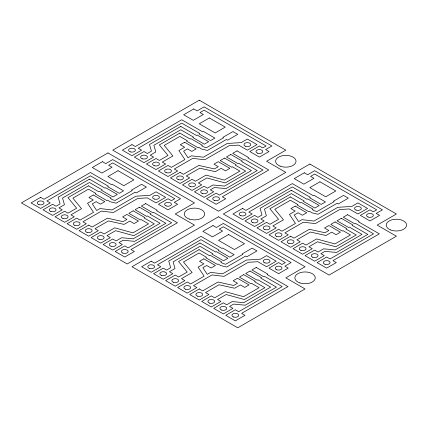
<?xml version="1.0" encoding="UTF-8"?>
<svg xmlns="http://www.w3.org/2000/svg" width="428" height="428" viewBox="0 0 428 428"><rect width="100%" height="100%" fill="white"/><g stroke="black" fill="none" stroke-linecap="round" stroke-linejoin="round"><path stroke-width="0.64" d="M107.936 152.935L21.4 202.899L127.169 263.964L194.478 225.101L175.245 214L194.478 202.899L107.936 152.935M199.288 100.195L112.746 150.158L218.515 211.223L285.824 172.366L266.591 161.26L285.824 150.158L199.288 100.195M40.633 197.345L31.014 202.899L40.633 208.447L50.247 202.899L46.882 200.957L90.388 175.833L108.418 186.244L107.701 186.661L119.235 193.322L123.564 190.824L112.024 184.163L111.307 184.575L90.388 172.505L43.998 199.288L40.633 197.345M102.41 161.677L92.314 167.509L101.928 173.056L112.024 167.23L108.659 165.288L112.746 162.929L174.768 198.731L171.398 200.679L168.033 198.731L158.419 204.284L168.033 209.838L177.652 204.284L174.287 202.342L180.536 198.731L112.746 159.596L105.775 163.619L102.41 161.677M131.979 144.605L122.36 150.158L131.979 155.712L141.593 150.158L138.228 148.216L181.739 123.098L199.764 133.504L199.047 133.921L210.581 140.582L214.91 138.084L203.37 131.423L202.653 131.84L181.739 119.765L135.344 146.553L131.979 144.605M193.756 108.942L183.66 114.768L193.274 120.322L203.37 114.49L200.004 112.548L204.092 110.189L266.114 145.996L262.749 147.938L259.384 145.996L249.765 151.544L259.384 157.097L268.998 151.544L265.633 149.602L271.882 145.996L204.092 106.856L197.121 110.884L193.756 108.942M89.431 179.166L58.16 197.217L60.081 203.883L56.015 206.226L52.649 204.284L43.035 209.838L52.649 215.386L62.263 209.838L58.898 207.896L64.451 204.691L62.525 198.025L89.431 182.494L102.169 189.85L101.447 190.267L112.987 196.928L117.315 194.43L105.775 187.769L105.053 188.186L89.431 179.166M180.776 126.426L149.506 144.482L151.426 151.143L147.36 153.492L143.995 151.544L134.381 157.097L143.995 162.651L153.615 157.097L150.244 155.155L155.797 151.951L153.871 145.29L180.776 129.759L193.515 137.115L192.793 137.527L204.333 144.193L208.661 141.695L197.121 135.029L196.399 135.446L180.776 126.426M88.468 185.827L67.982 197.656L76.633 208.201L68.036 213.165L64.671 211.223L55.052 216.777L64.671 222.325L74.285 216.777L70.92 214.835L81.55 208.693L72.899 198.148L88.468 189.16L95.92 193.461L95.198 193.879L106.738 200.539L107.46 200.122L110.392 201.813L116.111 203.177L135.104 192.209L136.302 192.905L146.403 187.073L141.593 184.302L131.498 190.128L132.22 190.546L115.148 200.4L112.698 199.817L110.344 198.458L111.066 198.041L99.526 191.38L98.804 191.792L88.468 185.827M179.814 133.087L159.328 144.915L167.979 155.466L159.382 160.43L156.017 158.488L146.403 164.036L156.017 169.59L165.631 164.036L162.266 162.094L172.896 155.958L164.245 145.408L179.814 136.42L187.266 140.721L186.544 141.138L198.084 147.799L198.806 147.382L201.738 149.078L207.457 150.437L226.449 139.475L227.653 140.165L237.749 134.339L232.939 131.562L222.844 137.388L223.566 137.805L206.499 147.66L204.044 147.077L201.69 145.718L202.412 145.301L190.872 138.64L190.15 139.057L179.814 133.087M118.037 170.697L107.936 176.529L123.804 185.688L133.9 179.856L118.037 170.697M209.383 117.962L199.288 123.788L215.15 132.948L225.246 127.121L209.383 117.962M93.277 194.986L88.949 197.485L93.277 199.983L87.531 203.3L93.539 212.32L80.052 220.104L76.687 218.162L67.073 223.716L76.687 229.269L86.306 223.716L82.941 221.774L101.399 211.116L113.415 212.502L137.72 198.469L147.286 197.859L156.017 202.899L165.631 197.345L156.017 191.792L149.912 195.318L135.847 196.222L112.077 209.945L100.056 208.559L96.696 210.496L92.288 203.883L96.161 201.647L100.489 204.145L104.812 201.647L93.277 194.986M184.623 142.246L180.295 144.744L184.623 147.243L178.877 150.56L184.885 159.58L171.398 167.369L168.033 165.427L158.419 170.975L168.033 176.529L177.652 170.975L174.287 169.033L192.744 158.376L204.766 159.762L229.066 145.734L238.631 145.119L247.363 150.158L256.977 144.605L247.363 139.057L241.258 142.583L227.193 143.482L203.423 157.21L191.402 155.819L188.042 157.761L183.633 151.143L187.507 148.912L191.835 151.41L196.158 148.912L184.623 142.246M88.708 225.101L79.094 230.655L88.708 236.208L98.322 230.655L94.957 228.713L108.445 220.923L124.067 224.395L129.812 221.078L134.141 223.577L138.469 221.078L126.929 214.417L122.601 216.916L126.929 219.414L123.061 221.645L107.433 218.178L92.073 227.043L88.708 225.101M180.054 172.366L170.44 177.914L180.054 183.468L189.668 177.914L186.303 175.972L199.79 168.188L215.418 171.655L221.158 168.338L225.486 170.836L229.815 168.338L218.275 161.677L213.946 164.175L218.275 166.674L214.407 168.91L198.779 165.438L183.419 174.308L180.054 172.366M133.178 210.806L128.855 213.305L140.389 219.965L141.112 219.553L148.564 223.855L132.996 232.843L114.725 227.846L104.095 233.988L100.73 232.04L91.111 237.594L100.73 243.147L110.344 237.594L106.979 235.651L115.576 230.687L133.846 235.684L154.331 223.855L143.995 217.884L144.718 217.472L133.178 210.806M139.432 207.2L135.104 209.699L146.638 216.359L147.36 215.942L160.104 223.298L133.199 238.829L121.664 237.722L116.111 240.927L112.746 238.979L103.132 244.532L112.746 250.086L122.36 244.532L118.995 242.59L123.061 240.242L134.601 241.355L165.871 223.298L150.244 214.278L150.966 213.861L139.432 207.2M145.681 203.589L141.352 206.087L152.892 212.753L153.615 212.336L171.639 222.742L128.133 247.866L124.767 245.918L115.148 251.471L124.767 257.025L134.381 251.471L131.016 249.529L177.411 222.742L156.498 210.667L157.22 210.255L145.681 203.589M224.523 158.071L220.201 160.57L231.735 167.23L232.458 166.813L239.91 171.114L224.342 180.102L206.071 175.111L195.441 181.247L192.076 179.305L182.456 184.853L192.076 190.406L201.69 184.853L198.325 182.911L206.922 177.946L225.192 182.943L245.677 171.114L235.341 165.149L236.063 164.732L224.523 158.071M230.778 154.46L226.449 156.958L237.989 163.619L238.706 163.207L251.45 170.558L224.545 186.094L213.01 184.982L207.457 188.186L204.092 186.244L194.478 191.792L204.092 197.345L213.706 191.792L210.341 189.85L214.407 187.507L225.947 188.614L257.217 170.558L241.595 161.538L242.312 161.121L230.778 154.46M237.026 150.854L232.698 153.352L244.238 160.013L244.96 159.596L262.99 170.007L219.478 195.125L216.113 193.183L206.499 198.731L216.113 204.284L225.727 198.731L222.362 196.789L268.757 170.007L247.844 157.932L248.566 157.515L237.026 150.854M218.515 216.777L131.979 266.74L237.749 327.805L305.057 288.943L285.824 277.842L305.057 266.74L218.515 216.777M309.861 164.036L223.325 214L329.095 275.065L396.403 236.208L377.17 225.101L396.403 214L309.861 164.036M151.207 261.187L141.593 266.74L151.207 272.288L160.821 266.74L157.456 264.793L200.967 239.675L218.997 250.086L218.275 250.503L229.815 257.164L234.143 254.665L222.603 248.005L221.881 248.417L200.967 236.347L154.572 263.129L151.207 261.187M212.989 225.519L202.893 231.35L212.507 236.898L222.603 231.072L219.238 229.13L223.325 226.77L285.342 262.573L281.977 264.52L278.612 262.573L268.998 268.126L278.612 273.679L288.226 268.126L284.861 266.184L291.115 262.573L223.325 223.437L216.354 227.461L212.989 225.519M242.553 208.447L232.939 214L242.553 219.553L252.172 214L248.807 212.058L292.313 186.934L310.343 197.345L309.621 197.763L321.161 204.424L325.489 201.925L313.949 195.264L313.226 195.682L292.313 183.607L245.918 210.394L242.553 208.447M304.335 172.778L294.239 178.61L303.853 184.163L313.949 178.332L310.584 176.389L314.671 174.03L376.688 209.838L373.323 211.78L369.958 209.838L360.344 215.386L369.958 220.939L379.572 215.386L376.207 213.444L382.461 209.838L314.671 170.697L307.7 174.726L304.335 172.778M200.004 243.008L168.734 261.059L170.66 267.725L166.594 270.068L163.229 268.126L153.615 273.679L163.229 279.227L172.842 273.679L169.477 271.737L175.025 268.533L173.105 261.866L200.004 246.335L212.748 253.692L212.026 254.109L223.566 260.77L227.889 258.271L216.354 251.611L215.632 252.028L200.004 243.008M291.35 190.267L260.08 208.324L262.006 214.984L257.94 217.333L254.574 215.386L244.96 220.939L254.574 226.492L264.188 220.939L260.823 218.997L266.377 215.792L264.451 209.131L291.35 193.6L304.094 200.957L303.372 201.369L314.912 208.035L319.24 205.536L307.7 198.87L306.978 199.288L291.35 190.267M199.047 249.668L178.556 261.497L187.213 272.042L178.61 277.007L175.245 275.065L165.631 280.618L175.245 286.166L184.864 280.618L181.499 278.676L192.129 272.534L183.473 261.99L199.047 252.996L206.499 257.303L205.777 257.715L217.312 264.381L218.034 263.964L220.966 265.654L226.69 267.019L245.677 256.051L246.881 256.747L256.977 250.915L252.172 248.144L242.071 253.97L242.794 254.387L225.727 264.242L223.277 263.659L220.918 262.3L221.64 261.882L210.105 255.222L209.383 255.634L199.047 249.668M290.393 196.928L269.902 208.757L278.558 219.307L269.961 224.272L266.591 222.325L256.977 227.878L266.591 233.431L276.21 227.878L272.845 225.936L283.475 219.799L274.819 209.249L290.393 200.261L297.845 204.563L297.123 204.98L308.663 211.641L309.38 211.223L312.317 212.919L318.036 214.278L337.029 203.316L338.227 204.006L348.322 198.18L343.518 195.403L333.423 201.23L334.14 201.647L317.073 211.502L314.623 210.918L312.269 209.56L312.986 209.142L301.451 202.481L300.729 202.899L290.393 196.928M228.611 234.539L218.515 240.37L234.384 249.529L244.479 243.698L228.611 234.539M319.957 181.804L309.861 187.63L325.729 196.789L335.825 190.963L319.957 181.804M203.851 258.828L199.528 261.326L203.851 263.825L198.105 267.142L204.119 276.162L190.631 283.946L187.266 282.004L177.652 287.557L187.266 293.105L196.88 287.557L193.515 285.615L211.972 274.958L223.994 276.344L248.299 262.311L257.865 261.701L266.591 266.74L276.21 261.187L266.591 255.634L260.486 259.159L246.426 260.064L222.651 273.786L210.635 272.401L207.275 274.337L202.867 267.725L206.735 265.488L211.063 267.987L215.391 265.488L203.851 258.828M295.197 206.087L290.874 208.586L295.197 211.084L289.456 214.401L295.464 223.421L281.977 231.211L278.612 229.269L268.998 234.817L278.612 240.37L288.226 234.817L284.861 232.875L303.324 222.218L315.34 223.603L339.645 209.576L349.211 208.96L357.942 214L367.556 208.447L357.942 202.899L351.837 206.419L337.772 207.323L314.002 221.051L301.981 219.66L298.621 221.602L294.213 214.984L298.086 212.753L302.409 215.247L306.737 212.753L295.197 206.087M199.288 288.943L189.668 294.496L199.288 300.049L208.901 294.496L205.536 292.554L219.024 284.764L234.646 288.237L240.392 284.92L244.72 287.418L249.043 284.92L237.508 278.259L233.18 280.757L237.508 283.256L233.635 285.487L218.013 282.02L202.653 290.885L199.288 288.943M290.633 236.208L281.014 241.756L290.633 247.309L300.247 241.756L296.882 239.814L310.37 232.03L325.992 235.496L331.737 232.179L336.066 234.678L340.394 232.179L328.854 225.519L324.526 228.017L328.854 230.515L324.98 232.752L309.358 229.28L293.999 238.15L290.633 236.208M243.757 274.648L239.429 277.146L250.969 283.807L251.691 283.395L259.143 287.696L243.569 296.684L225.299 291.687L214.669 297.824L211.304 295.882L201.69 301.435L211.304 306.988L220.918 301.435L217.552 299.493L226.155 294.528L244.425 299.525L264.911 287.696L254.574 281.726L255.297 281.308L243.757 274.648M250.006 271.042L245.677 273.54L257.217 280.201L257.94 279.784L270.678 287.14L243.778 302.671L232.238 301.563L226.69 304.768L223.325 302.821L213.706 308.374L223.325 313.927L232.939 308.374L229.574 306.432L233.64 304.083L245.18 305.196L276.451 287.14L260.823 278.12L261.545 277.702L250.006 271.042M256.254 267.43L251.931 269.929L263.466 276.59L264.188 276.178L282.218 286.583L238.706 311.707L235.341 309.76L225.727 315.313L235.341 320.866L244.96 315.313L241.595 313.371L287.985 286.583L267.072 274.509L267.794 274.097L256.254 267.43M335.103 221.913L330.774 224.411L342.314 231.072L343.037 230.655L350.489 234.956L334.915 243.944L316.65 238.947L306.015 245.089L302.65 243.147L293.036 248.695L302.65 254.248L312.269 248.695L308.904 246.753L317.501 241.788L335.771 246.785L356.257 234.956L345.92 228.991L346.643 228.573L335.103 221.913M341.351 218.301L337.029 220.8L348.563 227.461L349.285 227.043L362.024 234.4L335.124 249.931L323.584 248.823L318.036 252.028L314.671 250.086L305.057 255.634L314.671 261.187L324.285 255.634L320.92 253.692L324.986 251.343L336.526 252.456L367.796 234.4L352.169 225.379L352.891 224.962L341.351 218.301M347.606 214.696L343.277 217.194L354.812 223.855L355.534 223.437L373.564 233.849L330.058 258.967L326.687 257.025L317.073 262.573L326.687 268.126L336.306 262.573L332.941 260.631L379.336 233.849L358.418 221.774L359.14 221.356L347.606 214.696M166.128 205.911A3.397 1.963 0 0 0 171.425 204.424A3.397 1.963 0 0 0 166.551 202.519A3.397 1.963 0 0 0 166.128 205.911M154.315 199.047A3.397 1.963 0 0 0 159.414 197.345A3.397 1.963 0 0 0 154.315 195.644A3.397 1.963 0 0 0 154.315 199.047M50.948 211.534A3.397 1.963 0 0 0 56.052 209.838A3.397 1.963 0 0 0 50.948 208.136A3.397 1.963 0 0 0 50.948 211.534M99.029 239.295A3.397 1.963 0 0 0 104.127 237.594A3.397 1.963 0 0 0 99.029 235.892A3.397 1.963 0 0 0 99.029 239.295M38.932 204.595A3.397 1.963 0 0 0 44.031 202.899A3.397 1.963 0 0 0 38.932 201.197A3.397 1.963 0 0 0 38.932 204.595M122.863 253.098A3.397 1.963 0 0 0 128.159 251.611A3.397 1.963 0 0 0 123.28 249.706A3.397 1.963 0 0 0 122.863 253.098M62.97 218.478A3.397 1.963 0 0 0 68.068 216.777A3.397 1.963 0 0 0 62.97 215.075A3.397 1.963 0 0 0 62.97 218.478M111.045 246.234A3.397 1.963 0 0 0 116.148 244.532A3.397 1.963 0 0 0 111.045 242.831A3.397 1.963 0 0 0 111.045 246.234M74.782 225.342A3.397 1.963 0 0 0 80.079 223.855A3.397 1.963 0 0 0 75.205 221.95A3.397 1.963 0 0 0 74.782 225.342M87.007 232.356A3.397 1.963 0 0 0 92.106 230.655A3.397 1.963 0 0 0 87.007 228.953A3.397 1.963 0 0 0 87.007 232.356M189.379 219.099A10.197 5.89 0 0 0 204.675 214A10.197 5.89 0 0 0 189.379 208.901A10.197 5.89 0 0 0 189.379 219.099M264.895 262.888A3.397 1.963 0 0 0 269.993 261.187A3.397 1.963 0 0 0 264.895 259.486A3.397 1.963 0 0 0 264.895 262.888M276.707 269.752A3.397 1.963 0 0 0 282.004 268.265A3.397 1.963 0 0 0 277.125 266.36A3.397 1.963 0 0 0 276.707 269.752M209.602 303.136A3.397 1.963 0 0 0 214.706 301.435A3.397 1.963 0 0 0 209.602 299.734A3.397 1.963 0 0 0 209.602 303.136M149.506 268.436A3.397 1.963 0 0 0 154.61 266.74A3.397 1.963 0 0 0 149.506 265.039A3.397 1.963 0 0 0 149.506 268.436M161.527 275.375A3.397 1.963 0 0 0 166.626 273.679A3.397 1.963 0 0 0 161.527 271.978A3.397 1.963 0 0 0 161.527 275.375M197.378 296.123A3.397 1.963 0 0 0 202.674 294.635A3.397 1.963 0 0 0 197.8 292.731A3.397 1.963 0 0 0 197.378 296.123M185.565 289.258A3.397 1.963 0 0 0 190.663 287.557A3.397 1.963 0 0 0 185.565 285.856A3.397 1.963 0 0 0 185.565 289.258M221.624 310.075A3.397 1.963 0 0 0 226.722 308.374A3.397 1.963 0 0 0 221.624 306.673A3.397 1.963 0 0 0 221.624 310.075M173.549 282.314A3.397 1.963 0 0 0 178.647 280.618A3.397 1.963 0 0 0 173.549 278.917A3.397 1.963 0 0 0 173.549 282.314M233.645 317.014A3.397 1.963 0 0 0 238.744 315.313A3.397 1.963 0 0 0 233.645 313.612A3.397 1.963 0 0 0 233.645 317.014M299.953 282.94A10.197 5.89 0 0 0 315.254 277.842A10.197 5.89 0 0 0 299.953 272.743A10.197 5.89 0 0 0 299.953 282.94M245.458 146.232A3.397 1.963 0 0 0 250.755 144.75A3.397 1.963 0 0 0 245.875 142.84A3.397 1.963 0 0 0 245.458 146.232M257.474 153.171A3.397 1.963 0 0 0 262.771 151.689A3.397 1.963 0 0 0 257.897 149.779A3.397 1.963 0 0 0 257.474 153.171M324.991 264.274A3.397 1.963 0 0 0 330.09 262.573A3.397 1.963 0 0 0 324.991 260.877A3.397 1.963 0 0 0 324.991 264.274M312.766 257.26A3.397 1.963 0 0 0 318.063 255.778A3.397 1.963 0 0 0 313.184 253.868A3.397 1.963 0 0 0 312.766 257.26M190.374 186.555A3.397 1.963 0 0 0 195.473 184.853A3.397 1.963 0 0 0 190.374 183.157A3.397 1.963 0 0 0 190.374 186.555M390.684 229.98A10.197 5.89 0 0 0 406.573 225.524A10.197 5.89 0 0 0 391.946 219.805A10.197 5.89 0 0 0 390.684 229.98M264.895 229.579A3.397 1.963 0 0 0 269.993 227.878A3.397 1.963 0 0 0 264.895 226.177A3.397 1.963 0 0 0 264.895 229.579M130.278 151.86A3.397 1.963 0 0 0 135.376 150.158A3.397 1.963 0 0 0 130.278 148.457A3.397 1.963 0 0 0 130.278 151.86M142.299 158.799A3.397 1.963 0 0 0 147.398 157.097A3.397 1.963 0 0 0 142.299 155.396A3.397 1.963 0 0 0 142.299 158.799M178.353 179.616A3.397 1.963 0 0 0 183.452 177.914A3.397 1.963 0 0 0 178.353 176.218A3.397 1.963 0 0 0 178.353 179.616M166.128 172.602A3.397 1.963 0 0 0 171.425 171.114A3.397 1.963 0 0 0 166.551 169.21A3.397 1.963 0 0 0 166.128 172.602M202.391 193.493A3.397 1.963 0 0 0 207.494 191.792A3.397 1.963 0 0 0 202.391 190.096A3.397 1.963 0 0 0 202.391 193.493M154.315 165.738A3.397 1.963 0 0 0 159.414 164.036A3.397 1.963 0 0 0 154.315 162.335A3.397 1.963 0 0 0 154.315 165.738M214.412 200.432A3.397 1.963 0 0 0 219.511 198.731A3.397 1.963 0 0 0 214.412 197.035A3.397 1.963 0 0 0 214.412 200.432M280.11 166.139A10.197 5.89 0 0 0 295.994 161.682A10.197 5.89 0 0 0 281.367 155.963A10.197 5.89 0 0 0 280.11 166.139M276.707 236.443A3.397 1.963 0 0 0 282.004 234.956A3.397 1.963 0 0 0 277.125 233.051A3.397 1.963 0 0 0 276.707 236.443M288.932 243.457A3.397 1.963 0 0 0 294.031 241.756A3.397 1.963 0 0 0 288.932 240.06A3.397 1.963 0 0 0 288.932 243.457M252.873 222.64A3.397 1.963 0 0 0 257.972 220.939A3.397 1.963 0 0 0 252.873 219.238A3.397 1.963 0 0 0 252.873 222.64M240.857 215.701A3.397 1.963 0 0 0 245.956 214A3.397 1.963 0 0 0 240.857 212.299A3.397 1.963 0 0 0 240.857 215.701M300.954 250.396A3.397 1.963 0 0 0 306.052 248.695A3.397 1.963 0 0 0 300.954 246.999A3.397 1.963 0 0 0 300.954 250.396M368.053 217.012A3.397 1.963 0 0 0 373.35 215.53A3.397 1.963 0 0 0 368.476 213.62A3.397 1.963 0 0 0 368.053 217.012M356.032 210.073A3.397 1.963 0 0 0 361.328 208.591A3.397 1.963 0 0 0 356.454 206.681A3.397 1.963 0 0 0 356.032 210.073"/></g></svg>
